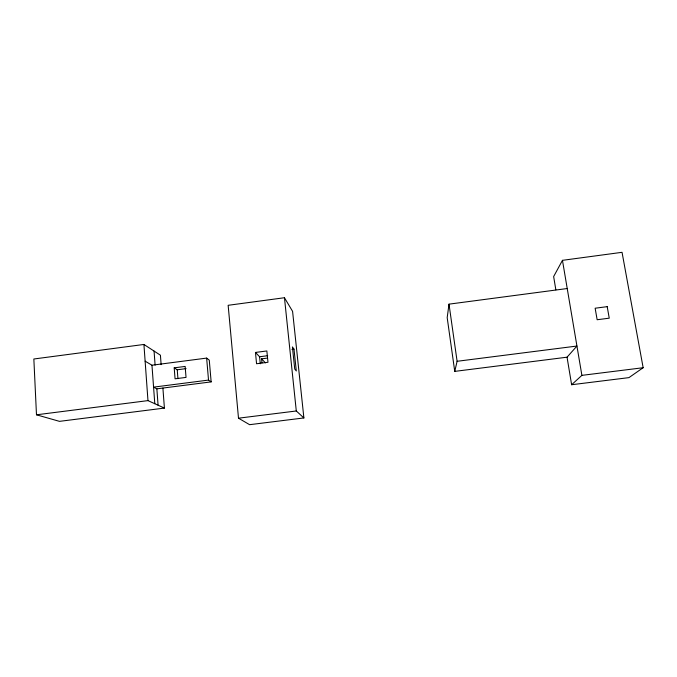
<?xml version="1.0" encoding="UTF-8"?>
<svg xmlns="http://www.w3.org/2000/svg" width="677" height="677" viewBox="0 0 677 677"><rect width="100%" height="100%" fill="white"/><g stroke="black" fill="none" stroke-linecap="round" stroke-linejoin="round"><path stroke-width="1.02" d="M567.224 288.529L449.012 304.151L447.184 317.64L454.749 371.385L567.047 357.194L576.939 346.04L457.102 361.29L454.749 371.385M567.047 357.194L571.625 384.731L628.95 377.622L643.15 367.721L622.045 252.318L562.46 260.332L553.642 276.563L555.851 289.841M571.625 384.731L581.89 375.363L643.15 367.721M284.458 297.728L228.149 305.302L238.499 418.191L249.601 424.682L303.888 417.946L292.582 311.352L284.458 297.728L296.298 410.981L303.888 417.946M161.134 364.649L160.424 355.205L143.922 344.458L33.85 358.996L36.482 414.798L59.483 421.356L164.409 408.087L162.903 388.065M145.123 361.163L151.961 365.216L206.637 358.099L209.269 360.147L211.148 381.879L156.861 388.835L153.577 387.134L208.524 380.085L211.148 381.879M255.466 352.438L266.856 350.957L267.982 362.271L256.558 363.744L255.466 352.438L259.596 356.762L260.281 363.777M291.922 349.4L293.987 349.137L296.298 370.962L294.732 369.024L292.413 346.929L293.987 349.137M174.201 367.848L185.151 366.426L186.04 377.402L175.064 378.815L174.201 367.848L177.23 369.777L186.082 368.627M259.596 356.762L267.677 355.713M261.974 362.804L261.584 358.844L267.567 358.065M36.482 414.798L147.967 400.615L164.409 408.087M238.499 418.191L296.298 410.981M261.584 358.844L265.409 362.855M562.46 260.332L581.89 375.363M449.012 304.151L457.102 361.29M206.637 358.099L208.524 380.085M177.23 369.777L177.933 378.646M154.068 351.067L155.109 365.157M156.861 388.835L158.079 405.21M151.961 365.216L154.796 403.72M143.922 344.458L147.967 400.615M607.201 306.656L595.142 308.221L597.148 319.739L609.249 318.173L607.201 306.656"/></g></svg>
